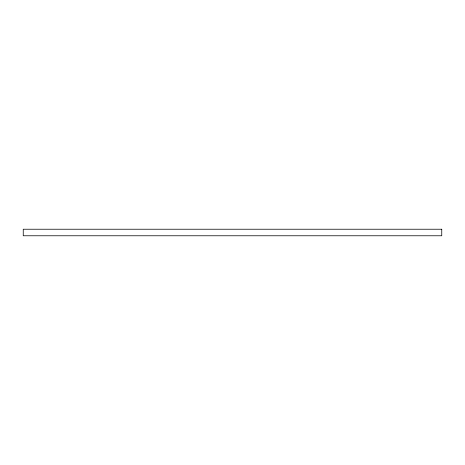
<?xml version="1.0" encoding="UTF-8"?>
<svg xmlns="http://www.w3.org/2000/svg" width="465" height="465" viewBox="0 0 465 465"><rect width="100%" height="100%" fill="white"/><g stroke="black" fill="none" stroke-linecap="round" stroke-linejoin="round"><path stroke-width="0.7" d="M441.75 229.233L23.25 229.233L23.25 235.767L441.75 235.767L441.75 229.233"/></g></svg>
